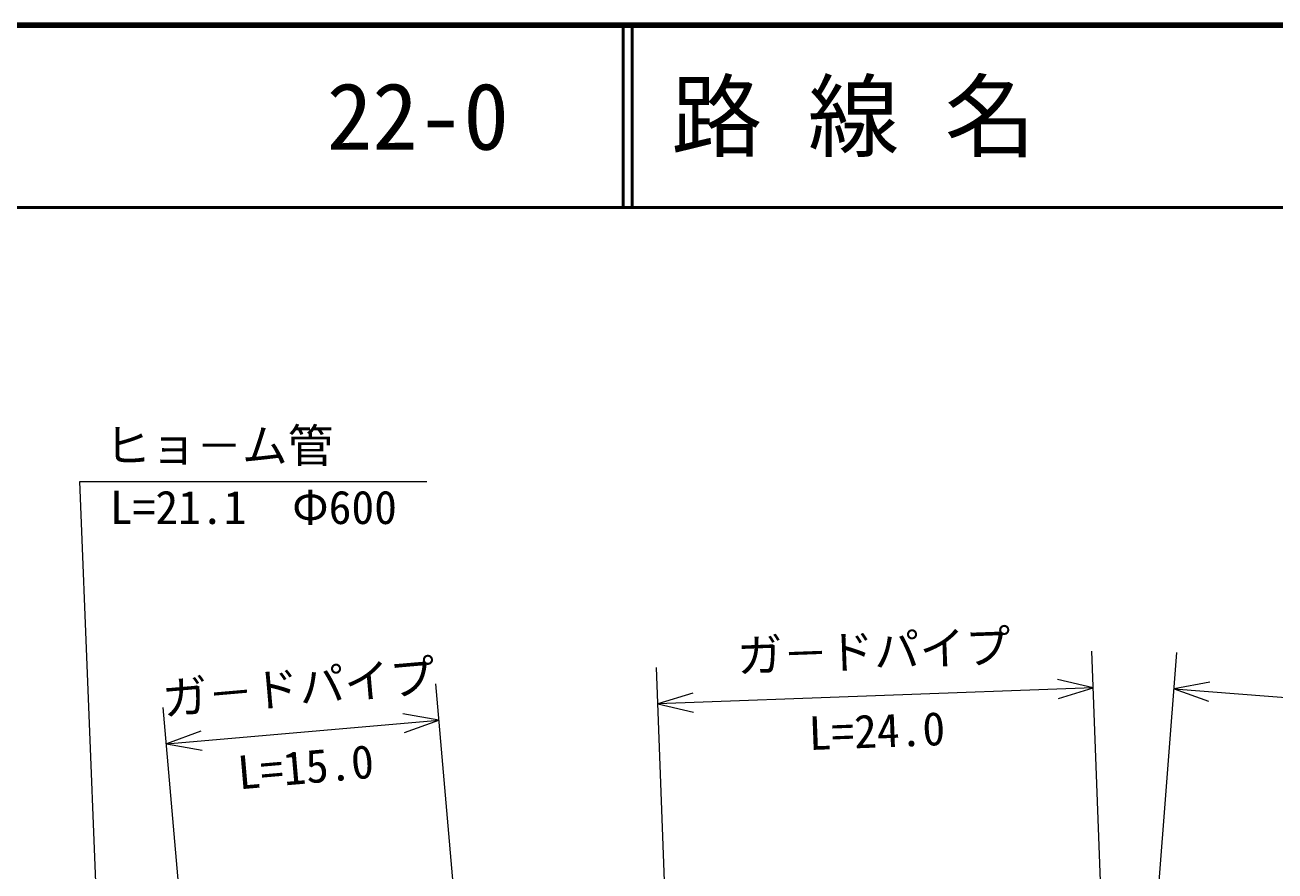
# Model space of a CAD drawing. Units: millimetres, scale not verified. Extents: x 40000 to 680000, y 20000 to 380000.
# Drawn here: x 144988 to 213462, y 333663 to 380000 of the extents above; entities that cross this region are included whole.
import ezdxf
from ezdxf.enums import TextEntityAlignment as Align

# ---------------------------------------------------------------- set-up
doc = ezdxf.new("R2010")
doc.units = ezdxf.units.MM
doc.header["$LTSCALE"] = 1000
for name, color, linetype, lineweight in [('M-STR-HTXT', 7, 'Continuous', 13), ('M-TTL', 2, 'Continuous', 140), ('M-TTL-LINE', 7, 'Continuous', 50)]:
    doc.layers.add(name, color=color, linetype=linetype, lineweight=lineweight)
doc.layers.add('M-TTL-TXT', color=7, linetype='Continuous')
doc.styles.add('@ＭＳ ゴシック', font='')
doc.styles.add('ＭＳ ゴシック', font='')
doc.styles.get('@ＭＳ ゴシック').set_extended_font_data('@MS Gothic')
doc.styles.get('ＭＳ ゴシック').set_extended_font_data('MS Gothic')

msp = doc.modelspace()

# ---------------------------------------------------------------- linework, layer by layer
at = {"layer": 'M-STR-HTXT'}
for p, q in [((148000, 355000), (167000, 355000)), ((149670, 312822), (148000, 355000)), ((204584, 314720), (203431, 345698)), ((205684, 314716), (208087, 345627)), ((180733, 313827), (179580, 344810)), ((170163, 313032), (167488, 343917)), ((203505, 343700), (201556, 344145)), ((209898, 343999), (207932, 343633)), ((203505, 343700), (179654, 342812)), ((181565, 343401), (179654, 342812)), ((201594, 343111), (203505, 343700)), ((207932, 343633), (246814, 340610)), ((207932, 343633), (209818, 342967)), ((155234, 311739), (152559, 342624)), ((179654, 342812), (181604, 342366)), ((152732, 340631), (167661, 341924)), ((167661, 341924), (165692, 342273)), ((165781, 341242), (167661, 341924)), ((154612, 341314), (152732, 340631)), ((152732, 340631), (154701, 340282))]:
    msp.add_line(p, q, dxfattribs=at)
at = {"layer": 'M-TTL'}
msp.add_line((680000, 380000), (40000, 380000), dxfattribs=at)
at = {"layer": 'M-TTL-LINE'}
for p, q in [((177750, 380000), (177750, 370000)), ((178250, 380000), (178250, 370000)), ((40000, 370000), (680000, 370000))]:
    msp.add_line(p, q, dxfattribs=at)

# ---------------------------------------------------------------- texts
at = {"layer": 'M-STR-HTXT', "style": 'ＭＳ ゴシック'}
msp.add_text('ヒョ－ム管', height=1833, dxfattribs=at).set_placement((149375, 355500), align=Align.BOTTOM_LEFT)
msp.add_text('L=21.1\u3000Φ600', height=1833, dxfattribs=at).set_placement((157500, 354500), align=Align.TOP_CENTER)
for rotation, p in [(2.132, (191543, 344255)), (4.949, (160110, 342274))]:
    msp.add_text('ガ－ドパイプ', height=1833, rotation=rotation, dxfattribs=at).set_placement(p, align=Align.BOTTOM_CENTER)
at = {"layer": 'M-STR-HTXT', "style": '@ＭＳ ゴシック'}
for s, rotation, p in [('L=24.0', 2.132, (191617, 342257)), ('L=15.0', 4.949, (160283, 340281))]:
    msp.add_text(s, height=1833, rotation=rotation, dxfattribs=at).set_placement(p, align=Align.TOP_CENTER)
at = {"layer": 'M-TTL-TXT', "style": 'ＭＳ ゴシック'}
for s, p in [('路 線 名', (180380, 375000)), ('22-0', (161521, 375000))]:
    msp.add_text(s, height=3666, dxfattribs=at).set_placement(p, align=Align.MIDDLE_LEFT)

doc.saveas('drawing.dxf')
